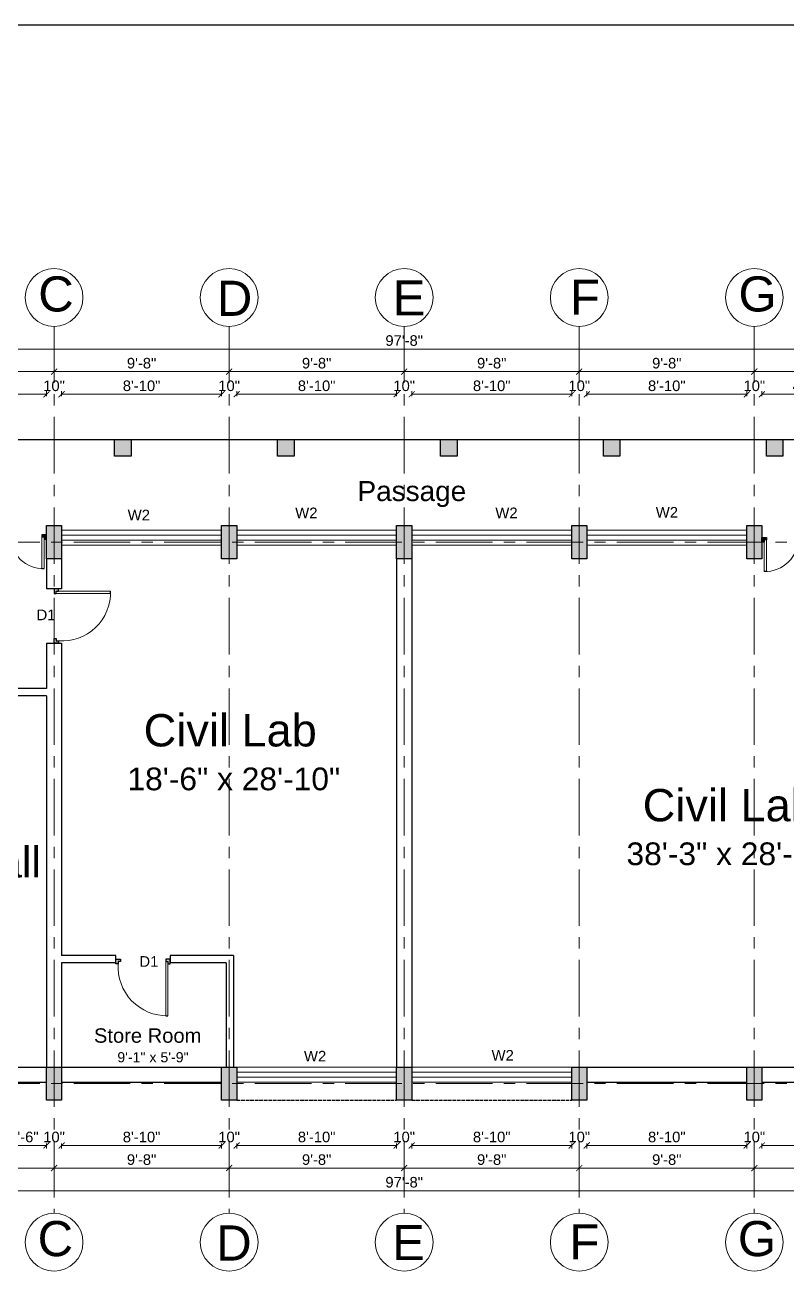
# Model space of a CAD drawing. Header units: inches. Extents: x -6800 to 96653, y -25814 to 17379.
# Drawn here: x 8335 to 8840, y -8475 to -7649 of the extents above; entities that cross this region are included whole.
import ezdxf

# ---------------------------------------------------------------- set-up
doc = ezdxf.new("R2010")
doc.units = ezdxf.units.IN
doc.header["$MEASUREMENT"] = 0
doc.header["$PDMODE"] = 34
doc.linetypes.add('ACAD_ISO02W100', pattern=[15, 12, -3])
doc.linetypes.add('CENTER', pattern=[2, 1.25, -0.25, 0.25, -0.25])
for name, color, linetype, lineweight in [('Cent line', 54, 'CENTER', 9), ('Column', 101, 'Continuous', 30), ('Const line', 131, 'Continuous', 5), ('dimension', 50, 'Continuous', 20), ('dimension @ 1', 50, 'Continuous', 20), ('Door', 20, 'Continuous', 20), ('passage', 42, 'Continuous', 20), ('text', 31, 'Continuous', 13), ('Wall', 90, 'Continuous', 30), ('Win ele', 211, 'Continuous', 15), ('Window', 140, 'Continuous', 13)]:
    doc.layers.add(name, color=color, linetype=linetype, lineweight=lineweight)
doc.layers.add('Chajja', color=191, linetype='ACAD_ISO02W100', lineweight=13, transparency=0.75)
doc.styles.get("Standard").update_dxf_attribs({"font": 'arial.ttf'})
doc.dimstyles.get("Standard").update_dxf_attribs({"dimtxt": 7, "dimasz": 4, "dimexe": 2, "dimexo": 2, "dimgap": 2, "dimtad": 1, "dimdec": 0, "dimzin": 0, "dimdsep": 46, "dimlunit": 4, "dimtxsty": 'Standard', "dimblk": 'ARCHTICK', "dimcen": 0.25, "dimclrd": 256, "dimclre": 256, "dimclrt": 256, "dimadec": 0, "dimazin": 0, "dimtfac": 1, "dimtdec": 0, "dimtofl": 0, "dimtmove": 0, "dimatfit": 3, "dimfxl": 1, "dimfxlon": 1, "dimtolj": 1, "dimtzin": 0, "dimlwd": -1, "dimlwe": -1, "dimarcsym": 1})

# ---------------------------------------------------------------- blocks, each defined once
blk = doc.blocks.new('col')
at = {"layer": 'Column'}
h = blk.add_hatch(color=256, dxfattribs=at)
h.dxf.hatch_style = 1
h.paths.add_polyline_path([(830.39, 923.41), (820.39, 923.41), (820.39, 901.41), (830.39, 901.41)])
blk.add_lwpolyline([(820.39, 923.41), (830.39, 923.41), (830.39, 901.41), (820.39, 901.41)], close=True, dxfattribs=at)
blk = doc.blocks.new('ext col2')
at = {"layer": 'Column'}
h = blk.add_hatch(color=256, dxfattribs=at)
h.dxf.hatch_style = 1
h.paths.add_polyline_path([(-33.85, -32.68), (-33.85, -21.68), (-44.85, -21.68), (-44.85, -32.68)])
blk.add_lwpolyline([(-44.85, -21.68), (-33.85, -21.68), (-33.85, -32.68), (-44.85, -32.68)], close=True, dxfattribs=at)
blk = doc.blocks.new('_ArchTick')
at = {"color": 0, "linetype": 'ByBlock', "const_width": 0.15}
blk.add_lwpolyline([(-0.5, -0.5), (0.5, 0.5)], dxfattribs=at)
blk = doc.blocks.new('*D803')
at = {"layer": 'Defpoints', "color": 0, "transparency": 16777216}
for p in [(8348.87, -7893.52), (8300.87, -7983.52), (8348.87, -7980.52)]:
    blk.add_point(p, dxfattribs=at)
at = {"layer": 'dimension', "transparency": 16777216}
for p, q in [((8300.87, -7894.77), (8300.87, -7891.52)), ((8300.87, -7893.52), (8348.87, -7893.52)), ((8348.87, -7894.77), (8348.87, -7891.52))]:
    blk.add_line(p, q, dxfattribs=at)
at = {"layer": 'dimension', "transparency": 16777216, "xscale": 4, "yscale": 4, "zscale": 4, "rotation": 180}
blk.add_blockref('_ArchTick', (8300.87, -7893.52), dxfattribs=at)
at = {"layer": 'dimension', "transparency": 16777216, "xscale": 4, "yscale": 4, "zscale": 4}
blk.add_blockref('_ArchTick', (8348.87, -7893.52), dxfattribs=at)
at = {"layer": 'dimension', "transparency": 16777216, "insert": (8324.87, -7888.02), "char_height": 7, "attachment_point": 5}
blk.add_mtext("\\A1;4'", dxfattribs=at)
blk = doc.blocks.new('*D802')
at = {"layer": 'Defpoints', "color": 0, "transparency": 16777216}
for p in [(8358.87, -7893.52), (8348.87, -7980.52), (8358.87, -7980.52)]:
    blk.add_point(p, dxfattribs=at)
at = {"layer": 'dimension', "transparency": 16777216}
for p, q in [((8348.87, -7894.77), (8348.87, -7891.52)), ((8358.87, -7894.77), (8358.87, -7891.52))]:
    blk.add_line(p, q, dxfattribs=at)
at = {"layer": 'dimension', "transparency": 16777216, "insert": (8353.87, -7887.94), "char_height": 7, "attachment_point": 5}
blk.add_mtext('\\A1;10"', dxfattribs=at)
blk = doc.blocks.new('*D801')
at = {"layer": 'Defpoints', "color": 0, "transparency": 16777216}
for p in [(8464.87, -7893.52), (8358.87, -7980.52), (8464.87, -7980.52)]:
    blk.add_point(p, dxfattribs=at)
at = {"layer": 'dimension', "transparency": 16777216}
for p, q in [((8358.87, -7894.77), (8358.87, -7891.52)), ((8358.87, -7893.52), (8464.87, -7893.52)), ((8464.87, -7894.77), (8464.87, -7891.52))]:
    blk.add_line(p, q, dxfattribs=at)
at = {"layer": 'dimension', "transparency": 16777216, "xscale": 4, "yscale": 4, "zscale": 4, "rotation": 180}
blk.add_blockref('_ArchTick', (8358.87, -7893.52), dxfattribs=at)
at = {"layer": 'dimension', "transparency": 16777216, "xscale": 4, "yscale": 4, "zscale": 4}
blk.add_blockref('_ArchTick', (8464.87, -7893.52), dxfattribs=at)
at = {"layer": 'dimension', "transparency": 16777216, "insert": (8411.87, -7887.94), "char_height": 7, "attachment_point": 5}
blk.add_mtext('\\A1;8\'-10"', dxfattribs=at)
blk = doc.blocks.new('*D800')
at = {"layer": 'Defpoints', "color": 0, "transparency": 16777216}
for p in [(8474.87, -7893.52), (8464.87, -7980.52), (8474.87, -7980.52)]:
    blk.add_point(p, dxfattribs=at)
at = {"layer": 'dimension', "transparency": 16777216}
for p, q in [((8464.87, -7894.77), (8464.87, -7891.52)), ((8474.87, -7894.77), (8474.87, -7891.52))]:
    blk.add_line(p, q, dxfattribs=at)
at = {"layer": 'dimension', "transparency": 16777216, "insert": (8469.87, -7887.94), "char_height": 7, "attachment_point": 5}
blk.add_mtext('\\A1;10"', dxfattribs=at)
blk = doc.blocks.new('*D799')
at = {"layer": 'Defpoints', "color": 0, "transparency": 16777216}
for p in [(8580.87, -7893.52), (8474.87, -7980.52), (8580.87, -7983.52)]:
    blk.add_point(p, dxfattribs=at)
at = {"layer": 'dimension', "transparency": 16777216}
for p, q in [((8474.87, -7894.77), (8474.87, -7891.52)), ((8474.87, -7893.52), (8580.87, -7893.52)), ((8580.87, -7894.77), (8580.87, -7891.52))]:
    blk.add_line(p, q, dxfattribs=at)
at = {"layer": 'dimension', "transparency": 16777216, "xscale": 4, "yscale": 4, "zscale": 4, "rotation": 180}
blk.add_blockref('_ArchTick', (8474.87, -7893.52), dxfattribs=at)
at = {"layer": 'dimension', "transparency": 16777216, "xscale": 4, "yscale": 4, "zscale": 4}
blk.add_blockref('_ArchTick', (8580.87, -7893.52), dxfattribs=at)
at = {"layer": 'dimension', "transparency": 16777216, "insert": (8527.87, -7887.94), "char_height": 7, "attachment_point": 5}
blk.add_mtext('\\A1;8\'-10"', dxfattribs=at)
blk = doc.blocks.new('*D798')
at = {"layer": 'Defpoints', "color": 0, "transparency": 16777216}
for p in [(8590.87, -7893.52), (8580.87, -7983.52), (8590.87, -7980.52)]:
    blk.add_point(p, dxfattribs=at)
at = {"layer": 'dimension', "transparency": 16777216}
for p, q in [((8580.87, -7894.77), (8580.87, -7891.52)), ((8590.87, -7894.77), (8590.87, -7891.52))]:
    blk.add_line(p, q, dxfattribs=at)
at = {"layer": 'dimension', "transparency": 16777216, "insert": (8585.87, -7887.94), "char_height": 7, "attachment_point": 5}
blk.add_mtext('\\A1;10"', dxfattribs=at)
blk = doc.blocks.new('*D797')
at = {"layer": 'Defpoints', "color": 0, "transparency": 16777216}
for p in [(8696.87, -7893.52), (8590.87, -7980.52), (8696.87, -7980.52)]:
    blk.add_point(p, dxfattribs=at)
at = {"layer": 'dimension', "transparency": 16777216}
for p, q in [((8590.87, -7894.77), (8590.87, -7891.52)), ((8590.87, -7893.52), (8696.87, -7893.52)), ((8696.87, -7894.77), (8696.87, -7891.52))]:
    blk.add_line(p, q, dxfattribs=at)
at = {"layer": 'dimension', "transparency": 16777216, "xscale": 4, "yscale": 4, "zscale": 4, "rotation": 180}
blk.add_blockref('_ArchTick', (8590.87, -7893.52), dxfattribs=at)
at = {"layer": 'dimension', "transparency": 16777216, "xscale": 4, "yscale": 4, "zscale": 4}
blk.add_blockref('_ArchTick', (8696.87, -7893.52), dxfattribs=at)
at = {"layer": 'dimension', "transparency": 16777216, "insert": (8643.87, -7887.94), "char_height": 7, "attachment_point": 5}
blk.add_mtext('\\A1;8\'-10"', dxfattribs=at)
blk = doc.blocks.new('*D796')
at = {"layer": 'Defpoints', "color": 0, "transparency": 16777216}
for p in [(8706.87, -7893.52), (8696.87, -7980.52), (8706.87, -7980.52)]:
    blk.add_point(p, dxfattribs=at)
at = {"layer": 'dimension', "transparency": 16777216}
for p, q in [((8696.87, -7894.77), (8696.87, -7891.52)), ((8706.87, -7894.77), (8706.87, -7891.52))]:
    blk.add_line(p, q, dxfattribs=at)
at = {"layer": 'dimension', "transparency": 16777216, "insert": (8701.87, -7887.94), "char_height": 7, "attachment_point": 5}
blk.add_mtext('\\A1;10"', dxfattribs=at)
blk = doc.blocks.new('*D795')
at = {"layer": 'Defpoints', "color": 0, "transparency": 16777216}
for p in [(8812.87, -7893.52), (8706.87, -7980.52), (8812.87, -7980.52)]:
    blk.add_point(p, dxfattribs=at)
at = {"layer": 'dimension', "transparency": 16777216}
for p, q in [((8706.87, -7894.77), (8706.87, -7891.52)), ((8706.87, -7893.52), (8812.87, -7893.52)), ((8812.87, -7894.77), (8812.87, -7891.52))]:
    blk.add_line(p, q, dxfattribs=at)
at = {"layer": 'dimension', "transparency": 16777216, "xscale": 4, "yscale": 4, "zscale": 4, "rotation": 180}
blk.add_blockref('_ArchTick', (8706.87, -7893.52), dxfattribs=at)
at = {"layer": 'dimension', "transparency": 16777216, "xscale": 4, "yscale": 4, "zscale": 4}
blk.add_blockref('_ArchTick', (8812.87, -7893.52), dxfattribs=at)
at = {"layer": 'dimension', "transparency": 16777216, "insert": (8759.87, -7887.94), "char_height": 7, "attachment_point": 5}
blk.add_mtext('\\A1;8\'-10"', dxfattribs=at)
blk = doc.blocks.new('*D794')
at = {"layer": 'Defpoints', "color": 0, "transparency": 16777216}
for p in [(8822.87, -7893.52), (8812.87, -7980.52), (8822.87, -7980.52)]:
    blk.add_point(p, dxfattribs=at)
at = {"layer": 'dimension', "transparency": 16777216}
for p, q in [((8812.87, -7894.77), (8812.87, -7891.52)), ((8822.87, -7894.77), (8822.87, -7891.52))]:
    blk.add_line(p, q, dxfattribs=at)
at = {"layer": 'dimension', "transparency": 16777216, "insert": (8817.87, -7887.94), "char_height": 7, "attachment_point": 5}
blk.add_mtext('\\A1;10"', dxfattribs=at)
blk = doc.blocks.new('*D793')
at = {"layer": 'Defpoints', "color": 0, "transparency": 16777216}
for p in [(8870.87, -7893.52), (8822.87, -7980.52), (8870.87, -7983.52)]:
    blk.add_point(p, dxfattribs=at)
at = {"layer": 'dimension', "transparency": 16777216}
for p, q in [((8822.87, -7894.77), (8822.87, -7891.52)), ((8822.87, -7893.52), (8870.87, -7893.52)), ((8870.87, -7894.77), (8870.87, -7891.52))]:
    blk.add_line(p, q, dxfattribs=at)
at = {"layer": 'dimension', "transparency": 16777216, "xscale": 4, "yscale": 4, "zscale": 4, "rotation": 180}
blk.add_blockref('_ArchTick', (8822.87, -7893.52), dxfattribs=at)
at = {"layer": 'dimension', "transparency": 16777216, "xscale": 4, "yscale": 4, "zscale": 4}
blk.add_blockref('_ArchTick', (8870.87, -7893.52), dxfattribs=at)
at = {"layer": 'dimension', "transparency": 16777216, "insert": (8846.87, -7888.02), "char_height": 7, "attachment_point": 5}
blk.add_mtext("\\A1;4'", dxfattribs=at)
blk = doc.blocks.new('*D783')
at = {"layer": 'Defpoints', "color": 0, "transparency": 16777216}
for p in [(8353.87, -7878.52), (8237.87, -7980.52), (8353.87, -7980.52)]:
    blk.add_point(p, dxfattribs=at)
at = {"layer": 'dimension', "transparency": 16777216}
for p, q in [((8237.87, -7879.77), (8237.87, -7876.52)), ((8237.87, -7878.52), (8353.87, -7878.52)), ((8353.87, -7879.77), (8353.87, -7876.52))]:
    blk.add_line(p, q, dxfattribs=at)
at = {"layer": 'dimension', "transparency": 16777216, "xscale": 4, "yscale": 4, "zscale": 4, "rotation": 180}
blk.add_blockref('_ArchTick', (8237.87, -7878.52), dxfattribs=at)
at = {"layer": 'dimension', "transparency": 16777216, "xscale": 4, "yscale": 4, "zscale": 4}
blk.add_blockref('_ArchTick', (8353.87, -7878.52), dxfattribs=at)
at = {"layer": 'dimension', "transparency": 16777216, "insert": (8295.87, -7872.94), "char_height": 7, "attachment_point": 5}
blk.add_mtext('\\A1;9\'-8"', dxfattribs=at)
blk = doc.blocks.new('*D782')
at = {"layer": 'Defpoints', "color": 0, "transparency": 16777216}
for p in [(8469.87, -7878.52), (8353.87, -7980.52), (8469.87, -7980.52)]:
    blk.add_point(p, dxfattribs=at)
at = {"layer": 'dimension', "transparency": 16777216}
for p, q in [((8353.87, -7879.77), (8353.87, -7876.52)), ((8353.87, -7878.52), (8469.87, -7878.52)), ((8469.87, -7879.77), (8469.87, -7876.52))]:
    blk.add_line(p, q, dxfattribs=at)
at = {"layer": 'dimension', "transparency": 16777216, "xscale": 4, "yscale": 4, "zscale": 4, "rotation": 180}
blk.add_blockref('_ArchTick', (8353.87, -7878.52), dxfattribs=at)
at = {"layer": 'dimension', "transparency": 16777216, "xscale": 4, "yscale": 4, "zscale": 4}
blk.add_blockref('_ArchTick', (8469.87, -7878.52), dxfattribs=at)
at = {"layer": 'dimension', "transparency": 16777216, "insert": (8411.87, -7872.94), "char_height": 7, "attachment_point": 5}
blk.add_mtext('\\A1;9\'-8"', dxfattribs=at)
blk = doc.blocks.new('*D781')
at = {"layer": 'Defpoints', "color": 0, "transparency": 16777216}
for p in [(8585.87, -7878.52), (8469.87, -7980.52), (8585.87, -7980.52)]:
    blk.add_point(p, dxfattribs=at)
at = {"layer": 'dimension', "transparency": 16777216}
for p, q in [((8469.87, -7879.77), (8469.87, -7876.52)), ((8469.87, -7878.52), (8585.87, -7878.52)), ((8585.87, -7879.77), (8585.87, -7876.52))]:
    blk.add_line(p, q, dxfattribs=at)
at = {"layer": 'dimension', "transparency": 16777216, "xscale": 4, "yscale": 4, "zscale": 4, "rotation": 180}
blk.add_blockref('_ArchTick', (8469.87, -7878.52), dxfattribs=at)
at = {"layer": 'dimension', "transparency": 16777216, "xscale": 4, "yscale": 4, "zscale": 4}
blk.add_blockref('_ArchTick', (8585.87, -7878.52), dxfattribs=at)
at = {"layer": 'dimension', "transparency": 16777216, "insert": (8527.87, -7872.94), "char_height": 7, "attachment_point": 5}
blk.add_mtext('\\A1;9\'-8"', dxfattribs=at)
blk = doc.blocks.new('*D780')
at = {"layer": 'Defpoints', "color": 0, "transparency": 16777216}
for p in [(8701.87, -7878.52), (8585.87, -7980.52), (8701.87, -7980.52)]:
    blk.add_point(p, dxfattribs=at)
at = {"layer": 'dimension', "transparency": 16777216}
for p, q in [((8585.87, -7879.77), (8585.87, -7876.52)), ((8585.87, -7878.52), (8701.87, -7878.52)), ((8701.87, -7879.77), (8701.87, -7876.52))]:
    blk.add_line(p, q, dxfattribs=at)
at = {"layer": 'dimension', "transparency": 16777216, "xscale": 4, "yscale": 4, "zscale": 4, "rotation": 180}
blk.add_blockref('_ArchTick', (8585.87, -7878.52), dxfattribs=at)
at = {"layer": 'dimension', "transparency": 16777216, "xscale": 4, "yscale": 4, "zscale": 4}
blk.add_blockref('_ArchTick', (8701.87, -7878.52), dxfattribs=at)
at = {"layer": 'dimension', "transparency": 16777216, "insert": (8643.87, -7872.94), "char_height": 7, "attachment_point": 5}
blk.add_mtext('\\A1;9\'-8"', dxfattribs=at)
blk = doc.blocks.new('*D779')
at = {"layer": 'Defpoints', "color": 0, "transparency": 16777216}
for p in [(8817.87, -7878.52), (8701.87, -7980.52), (8817.87, -7980.52)]:
    blk.add_point(p, dxfattribs=at)
at = {"layer": 'dimension', "transparency": 16777216}
for p, q in [((8701.87, -7879.77), (8701.87, -7876.52)), ((8701.87, -7878.52), (8817.87, -7878.52)), ((8817.87, -7879.77), (8817.87, -7876.52))]:
    blk.add_line(p, q, dxfattribs=at)
at = {"layer": 'dimension', "transparency": 16777216, "xscale": 4, "yscale": 4, "zscale": 4, "rotation": 180}
blk.add_blockref('_ArchTick', (8701.87, -7878.52), dxfattribs=at)
at = {"layer": 'dimension', "transparency": 16777216, "xscale": 4, "yscale": 4, "zscale": 4}
blk.add_blockref('_ArchTick', (8817.87, -7878.52), dxfattribs=at)
at = {"layer": 'dimension', "transparency": 16777216, "insert": (8759.87, -7872.94), "char_height": 7, "attachment_point": 5}
blk.add_mtext('\\A1;9\'-8"', dxfattribs=at)
blk = doc.blocks.new('*D778')
at = {"layer": 'Defpoints', "color": 0, "transparency": 16777216}
for p in [(8933.87, -7878.52), (8817.87, -7980.52), (8933.87, -7980.52)]:
    blk.add_point(p, dxfattribs=at)
at = {"layer": 'dimension', "transparency": 16777216}
for p, q in [((8817.87, -7879.77), (8817.87, -7876.52)), ((8817.87, -7878.52), (8933.87, -7878.52)), ((8933.87, -7879.77), (8933.87, -7876.52))]:
    blk.add_line(p, q, dxfattribs=at)
at = {"layer": 'dimension', "transparency": 16777216, "xscale": 4, "yscale": 4, "zscale": 4, "rotation": 180}
blk.add_blockref('_ArchTick', (8817.87, -7878.52), dxfattribs=at)
at = {"layer": 'dimension', "transparency": 16777216, "xscale": 4, "yscale": 4, "zscale": 4}
blk.add_blockref('_ArchTick', (8933.87, -7878.52), dxfattribs=at)
at = {"layer": 'dimension', "transparency": 16777216, "insert": (8875.87, -7872.94), "char_height": 7, "attachment_point": 5}
blk.add_mtext('\\A1;9\'-8"', dxfattribs=at)
blk = doc.blocks.new('*D776')
at = {"layer": 'Defpoints', "color": 0, "transparency": 16777216}
for p in [(9171.87, -7863.52), (7999.87, -7983.52), (9171.87, -7983.52)]:
    blk.add_point(p, dxfattribs=at)
at = {"layer": 'dimension', "transparency": 16777216}
for p, q in [((7999.87, -7864.77), (7999.87, -7861.52)), ((7999.87, -7863.52), (9171.87, -7863.52)), ((9171.87, -7864.77), (9171.87, -7861.52))]:
    blk.add_line(p, q, dxfattribs=at)
at = {"layer": 'dimension', "transparency": 16777216, "xscale": 4, "yscale": 4, "zscale": 4, "rotation": 180}
blk.add_blockref('_ArchTick', (7999.87, -7863.52), dxfattribs=at)
at = {"layer": 'dimension', "transparency": 16777216, "xscale": 4, "yscale": 4, "zscale": 4}
blk.add_blockref('_ArchTick', (9171.87, -7863.52), dxfattribs=at)
at = {"layer": 'dimension', "transparency": 16777216, "insert": (8585.87, -7857.94), "char_height": 7, "attachment_point": 5}
blk.add_mtext('\\A1;97\'-8"', dxfattribs=at)
blk = doc.blocks.new('*D762')
at = {"layer": 'Defpoints', "color": 0, "transparency": 16777216}
for p in [(8318.87, -8349.52), (8348.87, -8349.52), (8348.87, -8391.52)]:
    blk.add_point(p, dxfattribs=at)
at = {"layer": 'dimension', "transparency": 16777216}
for p, q in [((8318.87, -8390.27), (8318.87, -8393.52)), ((8318.87, -8391.52), (8348.87, -8391.52)), ((8348.87, -8390.27), (8348.87, -8393.52))]:
    blk.add_line(p, q, dxfattribs=at)
at = {"layer": 'dimension', "transparency": 16777216, "xscale": 4, "yscale": 4, "zscale": 4, "rotation": 180}
blk.add_blockref('_ArchTick', (8318.87, -8391.52), dxfattribs=at)
at = {"layer": 'dimension', "transparency": 16777216, "xscale": 4, "yscale": 4, "zscale": 4}
blk.add_blockref('_ArchTick', (8348.87, -8391.52), dxfattribs=at)
at = {"layer": 'dimension', "transparency": 16777216, "insert": (8333.87, -8385.94), "char_height": 7, "attachment_point": 5}
blk.add_mtext('\\A1;2\'-6"', dxfattribs=at)
blk = doc.blocks.new('*D761')
at = {"layer": 'Defpoints', "color": 0, "transparency": 16777216}
for p in [(8348.87, -8349.52), (8358.87, -8349.52), (8358.87, -8391.52)]:
    blk.add_point(p, dxfattribs=at)
at = {"layer": 'dimension', "transparency": 16777216}
for p, q in [((8348.87, -8390.27), (8348.87, -8393.52)), ((8358.87, -8390.27), (8358.87, -8393.52))]:
    blk.add_line(p, q, dxfattribs=at)
at = {"layer": 'dimension', "transparency": 16777216, "insert": (8353.87, -8385.94), "char_height": 7, "attachment_point": 5}
blk.add_mtext('\\A1;10"', dxfattribs=at)
blk = doc.blocks.new('*D760')
at = {"layer": 'Defpoints', "color": 0, "transparency": 16777216}
for p in [(8358.87, -8349.52), (8464.87, -8349.52), (8464.87, -8391.52)]:
    blk.add_point(p, dxfattribs=at)
at = {"layer": 'dimension', "transparency": 16777216}
for p, q in [((8358.87, -8390.27), (8358.87, -8393.52)), ((8358.87, -8391.52), (8464.87, -8391.52)), ((8464.87, -8390.27), (8464.87, -8393.52))]:
    blk.add_line(p, q, dxfattribs=at)
at = {"layer": 'dimension', "transparency": 16777216, "xscale": 4, "yscale": 4, "zscale": 4, "rotation": 180}
blk.add_blockref('_ArchTick', (8358.87, -8391.52), dxfattribs=at)
at = {"layer": 'dimension', "transparency": 16777216, "xscale": 4, "yscale": 4, "zscale": 4}
blk.add_blockref('_ArchTick', (8464.87, -8391.52), dxfattribs=at)
at = {"layer": 'dimension', "transparency": 16777216, "insert": (8411.87, -8385.94), "char_height": 7, "attachment_point": 5}
blk.add_mtext('\\A1;8\'-10"', dxfattribs=at)
blk = doc.blocks.new('*D759')
at = {"layer": 'Defpoints', "color": 0, "transparency": 16777216}
for p in [(8464.87, -8349.52), (8474.87, -8349.52), (8474.87, -8391.52)]:
    blk.add_point(p, dxfattribs=at)
at = {"layer": 'dimension', "transparency": 16777216}
for p, q in [((8464.87, -8390.27), (8464.87, -8393.52)), ((8474.87, -8390.27), (8474.87, -8393.52))]:
    blk.add_line(p, q, dxfattribs=at)
at = {"layer": 'dimension', "transparency": 16777216, "insert": (8469.87, -8385.94), "char_height": 7, "attachment_point": 5}
blk.add_mtext('\\A1;10"', dxfattribs=at)
blk = doc.blocks.new('*D758')
at = {"layer": 'Defpoints', "color": 0, "transparency": 16777216}
for p in [(8474.87, -8349.52), (8580.87, -8349.52), (8580.87, -8391.52)]:
    blk.add_point(p, dxfattribs=at)
at = {"layer": 'dimension', "transparency": 16777216}
for p, q in [((8474.87, -8390.27), (8474.87, -8393.52)), ((8474.87, -8391.52), (8580.87, -8391.52)), ((8580.87, -8390.27), (8580.87, -8393.52))]:
    blk.add_line(p, q, dxfattribs=at)
at = {"layer": 'dimension', "transparency": 16777216, "xscale": 4, "yscale": 4, "zscale": 4, "rotation": 180}
blk.add_blockref('_ArchTick', (8474.87, -8391.52), dxfattribs=at)
at = {"layer": 'dimension', "transparency": 16777216, "xscale": 4, "yscale": 4, "zscale": 4}
blk.add_blockref('_ArchTick', (8580.87, -8391.52), dxfattribs=at)
at = {"layer": 'dimension', "transparency": 16777216, "insert": (8527.87, -8385.94), "char_height": 7, "attachment_point": 5}
blk.add_mtext('\\A1;8\'-10"', dxfattribs=at)
blk = doc.blocks.new('*D757')
at = {"layer": 'Defpoints', "color": 0, "transparency": 16777216}
for p in [(8580.87, -8349.52), (8590.87, -8349.52), (8590.87, -8391.52)]:
    blk.add_point(p, dxfattribs=at)
at = {"layer": 'dimension', "transparency": 16777216}
for p, q in [((8580.87, -8390.27), (8580.87, -8393.52)), ((8590.87, -8390.27), (8590.87, -8393.52))]:
    blk.add_line(p, q, dxfattribs=at)
at = {"layer": 'dimension', "transparency": 16777216, "insert": (8585.87, -8385.94), "char_height": 7, "attachment_point": 5}
blk.add_mtext('\\A1;10"', dxfattribs=at)
blk = doc.blocks.new('*D756')
at = {"layer": 'Defpoints', "color": 0, "transparency": 16777216}
for p in [(8590.87, -8349.52), (8696.87, -8350.52), (8696.87, -8391.52)]:
    blk.add_point(p, dxfattribs=at)
at = {"layer": 'dimension', "transparency": 16777216}
for p, q in [((8590.87, -8390.27), (8590.87, -8393.52)), ((8590.87, -8391.52), (8696.87, -8391.52)), ((8696.87, -8390.27), (8696.87, -8393.52))]:
    blk.add_line(p, q, dxfattribs=at)
at = {"layer": 'dimension', "transparency": 16777216, "xscale": 4, "yscale": 4, "zscale": 4, "rotation": 180}
blk.add_blockref('_ArchTick', (8590.87, -8391.52), dxfattribs=at)
at = {"layer": 'dimension', "transparency": 16777216, "xscale": 4, "yscale": 4, "zscale": 4}
blk.add_blockref('_ArchTick', (8696.87, -8391.52), dxfattribs=at)
at = {"layer": 'dimension', "transparency": 16777216, "insert": (8643.87, -8385.94), "char_height": 7, "attachment_point": 5}
blk.add_mtext('\\A1;8\'-10"', dxfattribs=at)
blk = doc.blocks.new('*D755')
at = {"layer": 'Defpoints', "color": 0, "transparency": 16777216}
for p in [(8696.87, -8350.52), (8706.87, -8350.52), (8706.87, -8391.52)]:
    blk.add_point(p, dxfattribs=at)
at = {"layer": 'dimension', "transparency": 16777216}
for p, q in [((8696.87, -8390.27), (8696.87, -8393.52)), ((8706.87, -8390.27), (8706.87, -8393.52))]:
    blk.add_line(p, q, dxfattribs=at)
at = {"layer": 'dimension', "transparency": 16777216, "insert": (8701.87, -8385.94), "char_height": 7, "attachment_point": 5}
blk.add_mtext('\\A1;10"', dxfattribs=at)
blk = doc.blocks.new('*D754')
at = {"layer": 'Defpoints', "color": 0, "transparency": 16777216}
for p in [(8706.87, -8350.52), (8812.87, -8349.52), (8812.87, -8391.52)]:
    blk.add_point(p, dxfattribs=at)
at = {"layer": 'dimension', "transparency": 16777216}
for p, q in [((8706.87, -8390.27), (8706.87, -8393.52)), ((8706.87, -8391.52), (8812.87, -8391.52)), ((8812.87, -8390.27), (8812.87, -8393.52))]:
    blk.add_line(p, q, dxfattribs=at)
at = {"layer": 'dimension', "transparency": 16777216, "xscale": 4, "yscale": 4, "zscale": 4, "rotation": 180}
blk.add_blockref('_ArchTick', (8706.87, -8391.52), dxfattribs=at)
at = {"layer": 'dimension', "transparency": 16777216, "xscale": 4, "yscale": 4, "zscale": 4}
blk.add_blockref('_ArchTick', (8812.87, -8391.52), dxfattribs=at)
at = {"layer": 'dimension', "transparency": 16777216, "insert": (8759.87, -8385.94), "char_height": 7, "attachment_point": 5}
blk.add_mtext('\\A1;8\'-10"', dxfattribs=at)
blk = doc.blocks.new('*D753')
at = {"layer": 'Defpoints', "color": 0, "transparency": 16777216}
for p in [(8812.87, -8349.52), (8822.87, -8349.52), (8822.87, -8391.52)]:
    blk.add_point(p, dxfattribs=at)
at = {"layer": 'dimension', "transparency": 16777216}
for p, q in [((8812.87, -8390.27), (8812.87, -8393.52)), ((8822.87, -8390.27), (8822.87, -8393.52))]:
    blk.add_line(p, q, dxfattribs=at)
at = {"layer": 'dimension', "transparency": 16777216, "insert": (8817.87, -8385.94), "char_height": 7, "attachment_point": 5}
blk.add_mtext('\\A1;10"', dxfattribs=at)
blk = doc.blocks.new('*D752')
at = {"layer": 'Defpoints', "color": 0, "transparency": 16777216}
for p in [(8822.87, -8349.52), (8928.87, -8349.52), (8928.87, -8391.52)]:
    blk.add_point(p, dxfattribs=at)
at = {"layer": 'dimension', "transparency": 16777216}
for p, q in [((8822.87, -8390.27), (8822.87, -8393.52)), ((8822.87, -8391.52), (8928.87, -8391.52)), ((8928.87, -8390.27), (8928.87, -8393.52))]:
    blk.add_line(p, q, dxfattribs=at)
at = {"layer": 'dimension', "transparency": 16777216, "xscale": 4, "yscale": 4, "zscale": 4, "rotation": 180}
blk.add_blockref('_ArchTick', (8822.87, -8391.52), dxfattribs=at)
at = {"layer": 'dimension', "transparency": 16777216, "xscale": 4, "yscale": 4, "zscale": 4}
blk.add_blockref('_ArchTick', (8928.87, -8391.52), dxfattribs=at)
at = {"layer": 'dimension', "transparency": 16777216, "insert": (8875.87, -8385.94), "char_height": 7, "attachment_point": 5}
blk.add_mtext('\\A1;8\'-10"', dxfattribs=at)
blk = doc.blocks.new('*D746')
at = {"layer": 'Defpoints', "color": 0, "transparency": 16777216}
for p in [(8237.87, -8361.52), (8353.87, -8361.52), (8353.87, -8406.52)]:
    blk.add_point(p, dxfattribs=at)
at = {"layer": 'dimension', "transparency": 16777216}
for p, q in [((8237.87, -8405.27), (8237.87, -8408.52)), ((8237.87, -8406.52), (8353.87, -8406.52)), ((8353.87, -8405.27), (8353.87, -8408.52))]:
    blk.add_line(p, q, dxfattribs=at)
at = {"layer": 'dimension', "transparency": 16777216, "xscale": 4, "yscale": 4, "zscale": 4, "rotation": 180}
blk.add_blockref('_ArchTick', (8237.87, -8406.52), dxfattribs=at)
at = {"layer": 'dimension', "transparency": 16777216, "xscale": 4, "yscale": 4, "zscale": 4}
blk.add_blockref('_ArchTick', (8353.87, -8406.52), dxfattribs=at)
at = {"layer": 'dimension', "transparency": 16777216, "insert": (8295.87, -8400.94), "char_height": 7, "attachment_point": 5}
blk.add_mtext('\\A1;9\'-8"', dxfattribs=at)
blk = doc.blocks.new('*D745')
at = {"layer": 'Defpoints', "color": 0, "transparency": 16777216}
for p in [(8353.87, -8361.52), (8469.87, -8361.52), (8469.87, -8406.52)]:
    blk.add_point(p, dxfattribs=at)
at = {"layer": 'dimension', "transparency": 16777216}
for p, q in [((8353.87, -8405.27), (8353.87, -8408.52)), ((8353.87, -8406.52), (8469.87, -8406.52)), ((8469.87, -8405.27), (8469.87, -8408.52))]:
    blk.add_line(p, q, dxfattribs=at)
at = {"layer": 'dimension', "transparency": 16777216, "xscale": 4, "yscale": 4, "zscale": 4, "rotation": 180}
blk.add_blockref('_ArchTick', (8353.87, -8406.52), dxfattribs=at)
at = {"layer": 'dimension', "transparency": 16777216, "xscale": 4, "yscale": 4, "zscale": 4}
blk.add_blockref('_ArchTick', (8469.87, -8406.52), dxfattribs=at)
at = {"layer": 'dimension', "transparency": 16777216, "insert": (8411.87, -8400.94), "char_height": 7, "attachment_point": 5}
blk.add_mtext('\\A1;9\'-8"', dxfattribs=at)
blk = doc.blocks.new('*D744')
at = {"layer": 'Defpoints', "color": 0, "transparency": 16777216}
for p in [(8469.87, -8361.52), (8585.87, -8361.52), (8585.87, -8406.52)]:
    blk.add_point(p, dxfattribs=at)
at = {"layer": 'dimension', "transparency": 16777216}
for p, q in [((8469.87, -8405.27), (8469.87, -8408.52)), ((8469.87, -8406.52), (8585.87, -8406.52)), ((8585.87, -8405.27), (8585.87, -8408.52))]:
    blk.add_line(p, q, dxfattribs=at)
at = {"layer": 'dimension', "transparency": 16777216, "xscale": 4, "yscale": 4, "zscale": 4, "rotation": 180}
blk.add_blockref('_ArchTick', (8469.87, -8406.52), dxfattribs=at)
at = {"layer": 'dimension', "transparency": 16777216, "xscale": 4, "yscale": 4, "zscale": 4}
blk.add_blockref('_ArchTick', (8585.87, -8406.52), dxfattribs=at)
at = {"layer": 'dimension', "transparency": 16777216, "insert": (8527.87, -8400.94), "char_height": 7, "attachment_point": 5}
blk.add_mtext('\\A1;9\'-8"', dxfattribs=at)
blk = doc.blocks.new('*D743')
at = {"layer": 'Defpoints', "color": 0, "transparency": 16777216}
for p in [(8585.87, -8361.52), (8701.87, -8361.52), (8701.87, -8406.52)]:
    blk.add_point(p, dxfattribs=at)
at = {"layer": 'dimension', "transparency": 16777216}
for p, q in [((8585.87, -8405.27), (8585.87, -8408.52)), ((8585.87, -8406.52), (8701.87, -8406.52)), ((8701.87, -8405.27), (8701.87, -8408.52))]:
    blk.add_line(p, q, dxfattribs=at)
at = {"layer": 'dimension', "transparency": 16777216, "xscale": 4, "yscale": 4, "zscale": 4, "rotation": 180}
blk.add_blockref('_ArchTick', (8585.87, -8406.52), dxfattribs=at)
at = {"layer": 'dimension', "transparency": 16777216, "xscale": 4, "yscale": 4, "zscale": 4}
blk.add_blockref('_ArchTick', (8701.87, -8406.52), dxfattribs=at)
at = {"layer": 'dimension', "transparency": 16777216, "insert": (8643.87, -8400.94), "char_height": 7, "attachment_point": 5}
blk.add_mtext('\\A1;9\'-8"', dxfattribs=at)
blk = doc.blocks.new('*D742')
at = {"layer": 'Defpoints', "color": 0, "transparency": 16777216}
for p in [(8701.87, -8361.52), (8817.87, -8361.52), (8817.87, -8406.52)]:
    blk.add_point(p, dxfattribs=at)
at = {"layer": 'dimension', "transparency": 16777216}
for p, q in [((8701.87, -8405.27), (8701.87, -8408.52)), ((8701.87, -8406.52), (8817.87, -8406.52)), ((8817.87, -8405.27), (8817.87, -8408.52))]:
    blk.add_line(p, q, dxfattribs=at)
at = {"layer": 'dimension', "transparency": 16777216, "xscale": 4, "yscale": 4, "zscale": 4, "rotation": 180}
blk.add_blockref('_ArchTick', (8701.87, -8406.52), dxfattribs=at)
at = {"layer": 'dimension', "transparency": 16777216, "xscale": 4, "yscale": 4, "zscale": 4}
blk.add_blockref('_ArchTick', (8817.87, -8406.52), dxfattribs=at)
at = {"layer": 'dimension', "transparency": 16777216, "insert": (8759.87, -8400.94), "char_height": 7, "attachment_point": 5}
blk.add_mtext('\\A1;9\'-8"', dxfattribs=at)
blk = doc.blocks.new('*D741')
at = {"layer": 'Defpoints', "color": 0, "transparency": 16777216}
for p in [(8817.87, -8361.52), (8933.87, -8361.52), (8933.87, -8406.52)]:
    blk.add_point(p, dxfattribs=at)
at = {"layer": 'dimension', "transparency": 16777216}
for p, q in [((8817.87, -8405.27), (8817.87, -8408.52)), ((8817.87, -8406.52), (8933.87, -8406.52)), ((8933.87, -8405.27), (8933.87, -8408.52))]:
    blk.add_line(p, q, dxfattribs=at)
at = {"layer": 'dimension', "transparency": 16777216, "xscale": 4, "yscale": 4, "zscale": 4, "rotation": 180}
blk.add_blockref('_ArchTick', (8817.87, -8406.52), dxfattribs=at)
at = {"layer": 'dimension', "transparency": 16777216, "xscale": 4, "yscale": 4, "zscale": 4}
blk.add_blockref('_ArchTick', (8933.87, -8406.52), dxfattribs=at)
at = {"layer": 'dimension', "transparency": 16777216, "insert": (8875.87, -8400.94), "char_height": 7, "attachment_point": 5}
blk.add_mtext('\\A1;9\'-8"', dxfattribs=at)
blk = doc.blocks.new('*D739')
at = {"layer": 'Defpoints', "color": 0, "transparency": 16777216}
for p in [(7999.87, -8349.52), (9171.87, -8349.52), (9171.87, -8421.52)]:
    blk.add_point(p, dxfattribs=at)
at = {"layer": 'dimension', "transparency": 16777216}
for p, q in [((7999.87, -8420.27), (7999.87, -8423.52)), ((7999.87, -8421.52), (9171.87, -8421.52)), ((9171.87, -8420.27), (9171.87, -8423.52))]:
    blk.add_line(p, q, dxfattribs=at)
at = {"layer": 'dimension', "transparency": 16777216, "xscale": 4, "yscale": 4, "zscale": 4, "rotation": 180}
blk.add_blockref('_ArchTick', (7999.87, -8421.52), dxfattribs=at)
at = {"layer": 'dimension', "transparency": 16777216, "xscale": 4, "yscale": 4, "zscale": 4}
blk.add_blockref('_ArchTick', (9171.87, -8421.52), dxfattribs=at)
at = {"layer": 'dimension', "transparency": 16777216, "insert": (8585.87, -8415.94), "char_height": 7, "attachment_point": 5}
blk.add_mtext('\\A1;97\'-8"', dxfattribs=at)
blk = doc.blocks.new('D')
at = {"transparency": 33554508}
h = blk.add_hatch(color=4, dxfattribs=at)
h.dxf.hatch_style = 1
h.paths.add_polyline_path([(619.55, 27.79), (621.05, 27.79), (621.05, 29.29), (618.05, 29.29), (618.05, 26.29), (619.55, 26.29)])
h = blk.add_hatch(color=4, dxfattribs=at)
h.dxf.hatch_style = 1
h.paths.add_polyline_path([(664.55, 26.29), (666.05, 26.29), (666.05, 29.29), (663.05, 29.29), (663.05, 27.79), (664.55, 27.79)])
for p, q in [((618.05, 26.29), (618.05, 29.29)), ((618.05, 29.29), (621.05, 29.29)), ((619.55, 26.29), (618.05, 26.29)), ((621.05, 27.79), (619.55, 27.79)), ((619.55, 27.79), (619.55, 26.29)), ((621.05, 29.29), (621.05, 27.79)), ((666.05, 29.29), (663.05, 29.29)), ((663.05, 29.29), (663.05, 27.79)), ((663.05, 27.79), (664.55, 27.79)), ((664.55, 27.79), (664.55, 26.29)), ((664.55, 26.29), (666.05, 26.29)), ((666.05, 26.29), (666.05, 29.29)), ((621.05, 6.79), (619.55, 6.79)), ((663.05, 6.79), (664.55, 6.79))]:
    blk.add_line(p, q)
at = {"layer": 'Door'}
for p, q in [((619.55, 6.79), (619.55, 27.79)), ((621.05, 27.79), (621.05, 6.79)), ((663.05, 27.79), (663.05, 6.79)), ((664.55, 6.79), (664.55, 27.79))]:
    blk.add_line(p, q, dxfattribs=at)
for centre, radius, start, end in [((620.3, 28.54), 21.76, 268.02507, 1.97493), ((663.8, 28.51), 21.74, 179.93185, 271.97728)]:
    blk.add_arc(centre, radius, start, end, dxfattribs=at)
blk = doc.blocks.new('D1')
at = {"transparency": 33554508}
h = blk.add_hatch(color=4, dxfattribs=at)
h.dxf.hatch_style = 1
h.paths.add_polyline_path([(579.58, -15.73), (581.08, -15.73), (581.08, -14.23), (578.08, -14.23), (578.08, -17.23), (579.58, -17.23)])
h.paths.add_polyline_path([(612.58, -15.73), (612.58, -17.23), (614.08, -17.23), (614.08, -14.23), (611.08, -14.23), (611.08, -15.73)])
for p, q in [((578.08, -17.23), (578.08, -14.23)), ((578.08, -14.23), (581.08, -14.23)), ((581.08, -15.73), (579.58, -15.73)), ((579.58, -15.73), (579.58, -17.23)), ((581.08, -14.23), (581.08, -15.73)), ((614.08, -14.23), (611.08, -14.23)), ((611.08, -14.23), (611.08, -15.73)), ((611.08, -15.73), (612.58, -15.73)), ((612.58, -15.73), (612.58, -17.23)), ((614.08, -17.23), (614.08, -14.23)), ((579.58, -17.23), (578.08, -17.23)), ((612.58, -17.23), (614.08, -17.23)), ((611.08, -51.73), (612.58, -51.73))]:
    blk.add_line(p, q)
at = {"layer": 'Door'}
for p, q in [((611.08, -15.73), (611.08, -51.73)), ((612.58, -51.73), (612.58, -15.73))]:
    blk.add_line(p, q, dxfattribs=at)
blk.add_arc((611.83, -19.41), 32.32, 176.12441, 271.32953, dxfattribs=at)

msp = doc.modelspace()

# ---------------------------------------------------------------- linework, layer by layer
msp.add_line((7671.84, -7648.66), (10047.84, -7648.66))
at = {"layer": 'Cent line', "ltscale": 30, "transparency": 33554643}
for p, q in [((8353.87, -7848.52), (8353.87, -8436.52)), ((8469.87, -7848.52), (8469.87, -8436.52)), ((8585.87, -7848.52), (8585.87, -8436.52)), ((8701.87, -7848.52), (8701.87, -8436.52)), ((8817.87, -7848.52), (8817.87, -8436.52)), ((7886.87, -7991.52), (9353.87, -7991.52)), ((7886.87, -8350.52), (9353.87, -8350.52))]:
    msp.add_line(p, q, dxfattribs=at)
at = {"layer": 'Chajja', "lineweight": 25, "ltscale": 0.2, "transparency": 33554687}
for p, q in [((8474.87, -8361.52), (8580.87, -8361.52)), ((8590.87, -8361.52), (8696.87, -8361.52))]:
    msp.add_line(p, q, dxfattribs=at)
at = {"layer": 'Const line', "lineweight": 25, "transparency": 33554687}
for p, q in [((8434.87, -8339.52), (8464.87, -8339.52)), ((8434.87, -8349.52), (8464.87, -8349.52))]:
    msp.add_line(p, q, dxfattribs=at)
at = {"layer": 'dimension', "transparency": 33554651}
for centre in [(8353.87, -7829.37), (8469.87, -7829.37), (8585.87, -7829.37), (8701.87, -7829.37)]:
    msp.add_circle(centre, 19.15, dxfattribs=at)
at = {"layer": 'passage', "lineweight": 25, "transparency": 33554687}
msp.add_line((7961.87, -7923.52), (9278.87, -7923.52), dxfattribs=at)
at = {"layer": 'text', "transparency": 33554687}
for centre in [(8817.87, -7829.37), (8353.87, -8455.65), (8469.87, -8455.65), (8585.87, -8455.65), (8701.87, -8455.65), (8817.87, -8455.65)]:
    msp.add_circle(centre, 19.15, dxfattribs=at)
at = {"layer": 'Wall'}
for p, q in [((8348.87, -8002.52), (8348.87, -8022.52)), ((8358.87, -8002.52), (8358.87, -8022.52)), ((8580.87, -8002.52), (8580.87, -8339.52)), ((8590.87, -8002.52), (8590.87, -8339.52)), ((8358.87, -8022.52), (8348.87, -8022.52)), ((8348.87, -8058.52), (8348.87, -8088.52)), ((8348.87, -8058.52), (8358.87, -8058.52)), ((8358.87, -8058.52), (8358.87, -8265.52)), ((8348.87, -8088.52), (8162.87, -8088.52)), ((8348.87, -8093.52), (8162.87, -8093.52)), ((8348.87, -8093.52), (8348.87, -8339.52)), ((8394.87, -8265.52), (8358.87, -8265.52)), ((8394.87, -8270.52), (8394.87, -8265.52)), ((8472.87, -8265.52), (8430.87, -8265.52)), ((8430.87, -8265.52), (8430.87, -8270.52)), ((8472.87, -8265.52), (8472.87, -8339.52)), ((8358.87, -8270.52), (8358.87, -8339.52)), ((8394.87, -8270.52), (8358.87, -8270.52)), ((8467.87, -8270.52), (8430.87, -8270.52)), ((8467.87, -8270.52), (8467.87, -8339.52)), ((8318.87, -8339.52), (8348.87, -8339.52)), ((8358.87, -8339.52), (8464.87, -8339.52)), ((8706.87, -8339.52), (8812.87, -8339.52)), ((8822.87, -8339.52), (8928.87, -8339.52)), ((8318.87, -8349.52), (8348.87, -8349.52)), ((8358.87, -8349.52), (8464.87, -8349.52)), ((8706.87, -8349.52), (8812.87, -8349.52)), ((8822.87, -8349.52), (8928.87, -8349.52))]:
    msp.add_line(p, q, dxfattribs=at)
at = {"layer": 'Window'}
for p, q in [((8358.87, -7986.85), (8464.87, -7986.85)), ((8474.87, -7986.85), (8580.87, -7986.85)), ((8590.87, -7986.85), (8696.87, -7986.85)), ((8706.87, -7986.85), (8812.87, -7986.85)), ((8358.87, -7990.18), (8464.87, -7990.18)), ((8474.87, -7990.18), (8580.87, -7990.18)), ((8590.87, -7990.18), (8696.87, -7990.18)), ((8706.87, -7990.18), (8812.87, -7990.18)), ((8474.87, -8339.52), (8580.87, -8339.52)), ((8474.87, -8342.85), (8580.87, -8342.85)), ((8590.87, -8339.52), (8696.87, -8339.52)), ((8590.87, -8342.85), (8696.87, -8342.85)), ((8474.87, -8346.18), (8580.87, -8346.18)), ((8580.87, -8349.52), (8474.87, -8349.52)), ((8590.87, -8346.18), (8696.87, -8346.18)), ((8696.87, -8349.52), (8590.87, -8349.52))]:
    msp.add_line(p, q, dxfattribs=at)
for points in [[(8358.87, -7983.52), (8464.87, -7983.52)], [(8474.87, -7983.52), (8580.87, -7983.52)], [(8590.87, -7983.52), (8696.87, -7983.52)], [(8706.87, -7983.52), (8812.87, -7983.52)], [(8464.87, -7993.52), (8358.87, -7993.52)], [(8580.87, -7993.52), (8474.87, -7993.52)], [(8696.87, -7993.52), (8590.87, -7993.52)], [(8812.87, -7993.52), (8706.87, -7993.52)]]:
    msp.add_lwpolyline(points, dxfattribs=at)

# ---------------------------------------------------------------- block references
at = {"lineweight": 25, "transparency": 33554687}
for name, p in [('D', (7682.82, -8015.89)), ('D', (8204.82, -8017.8)), ('D1', (7816.79, -8253.79))]:
    msp.add_blockref(name, p, dxfattribs=at)
at = {"lineweight": 25, "transparency": 33554687, "rotation": 90}
msp.add_blockref('D1', (8339.64, -8636.6), dxfattribs=at)
at = {"layer": 'Win ele', "transparency": 33554526, "rotation": 180}
for p in [(8360.02, -7956.2), (8468.02, -7956.2), (8576.02, -7956.2), (8684.02, -7956.2), (8792.02, -7956.2)]:
    msp.add_blockref('ext col2', p, dxfattribs=at)
at = {"layer": 'Win ele', "transparency": 33554526}
for p in [(7528.48, -8903.93), (7644.48, -8903.93), (7760.48, -8903.93), (7876.48, -8903.93), (7992.48, -8903.93), (7528.48, -9262.93), (7644.48, -9262.93), (7760.48, -9262.93), (7876.48, -9262.93), (7992.48, -9262.93)]:
    msp.add_blockref('col', p, dxfattribs=at)

# ---------------------------------------------------------------- texts
at = {"layer": 'text', "transparency": 33554687, "attachment_point": 1}
for s, width, gutter_width, insert, char_height in [('C', 337.7784, 5.82, (8343.4, -7815.35), 23.29), ('G', 337.7784, 5.82, (8807.4, -7815.35), 23.29), ('D', 337.7784, 5.82, (8461.73, -7818.26), 23.29), ('E', 337.7784, 5.82, (8578.31, -7817.96), 23.29), ('F', 337.7784, 5.82, (8695.77, -7817.53), 23.29), ('Passage', 659.4933, 3.31, (8554.96, -7951.07), 13.248), ('W2', 1192.2441, 35.26, (8402.65, -7970.07), 7.052), ('W2', 1192.2441, 35.26, (8513.66, -7968.63), 7.052), ('W2', 1192.2441, 35.26, (8646.28, -7968.63), 7.052), ('W2', 1192.2441, 35.26, (8752.56, -7968.26), 7.052), ('D1', 1192.2441, 35.26, (8342.27, -8036.25), 7.052), ('Civil Lab', 1066.1323, 5.35, (8413.24, -8105.56), 21.417), ('18\'-6" x 28\'-10"', 749.2243, 3.76, (8402.49, -8140.99), 15.0508), ('Civil Lab', 1066.1323, 5.35, (8743.91, -8155.21), 21.417), ('Department Hall', 1010.0813, 5.07, (8140.36, -8193.5), 20.291), ('38\'-3" x 28\'-10"', 749.2243, 3.76, (8733.16, -8190.64), 15.0508), ('D1', 1192.2441, 35.26, (8410.4, -8266.02), 7.052), ('Store Room', 475.4009, 2.39, (8380.31, -8313.88), 9.55), ('9\'-1" x 5\'-9"', 334.0879, 1.68, (8395.79, -8329.68), 6.7113), ('W2', 1192.2441, 35.26, (8519.45, -8328.79), 7.052), ('W2', 1192.2441, 35.26, (8643.76, -8328.24), 7.052), ('C', 337.7784, 5.82, (8342.99, -8441.63), 23.29), ('G', 337.7784, 5.82, (8806.99, -8441.63), 23.29), ('D', 337.7784, 5.82, (8461.32, -8444.54), 23.29), ('E', 337.7784, 5.82, (8577.9, -8444.25), 23.29), ('F', 337.7784, 5.82, (8695.36, -8443.82), 23.29)]:
    msp.add_mtext_dynamic_manual_height_columns(s, width=width, gutter_width=gutter_width, heights=[0], dxfattribs=dict(at, insert=insert, char_height=char_height))

# ---------------------------------------------------------------- dimensions: what is measured, and where the dimension line sits
at = {"layer": 'dimension @ 1', "transparency": 33554651}
for base, p1, p2, picture, middle in [((9171.87, -7863.52), (7999.87, -7983.52), (9171.87, -7983.52), '*D776', (8585.87, -7857.94)), ((8353.87, -7878.52), (8237.87, -7980.52), (8353.87, -7980.52), '*D783', (8295.87, -7872.94)), ((8469.87, -7878.52), (8353.87, -7980.52), (8469.87, -7980.52), '*D782', (8411.87, -7872.94)), ((8585.87, -7878.52), (8469.87, -7980.52), (8585.87, -7980.52), '*D781', (8527.87, -7872.94)), ((8701.87, -7878.52), (8585.87, -7980.52), (8701.87, -7980.52), '*D780', (8643.87, -7872.94)), ((8817.87, -7878.52), (8701.87, -7980.52), (8817.87, -7980.52), '*D779', (8759.87, -7872.94)), ((8933.87, -7878.52), (8817.87, -7980.52), (8933.87, -7980.52), '*D778', (8875.87, -7872.94)), ((8348.87, -7893.52), (8300.87, -7983.52), (8348.87, -7980.52), '*D803', (8324.87, -7888.02)), ((8358.87, -7893.52), (8348.87, -7980.52), (8358.87, -7980.52), '*D802', (8353.87, -7887.94)), ((8464.87, -7893.52), (8358.87, -7980.52), (8464.87, -7980.52), '*D801', (8411.87, -7887.94)), ((8474.87, -7893.52), (8464.87, -7980.52), (8474.87, -7980.52), '*D800', (8469.87, -7887.94)), ((8580.87, -7893.52), (8474.87, -7980.52), (8580.87, -7983.52), '*D799', (8527.87, -7887.94)), ((8590.87, -7893.52), (8580.87, -7983.52), (8590.87, -7980.52), '*D798', (8585.87, -7887.94)), ((8696.87, -7893.52), (8590.87, -7980.52), (8696.87, -7980.52), '*D797', (8643.87, -7887.94)), ((8706.87, -7893.52), (8696.87, -7980.52), (8706.87, -7980.52), '*D796', (8701.87, -7887.94)), ((8812.87, -7893.52), (8706.87, -7980.52), (8812.87, -7980.52), '*D795', (8759.87, -7887.94)), ((8822.87, -7893.52), (8812.87, -7980.52), (8822.87, -7980.52), '*D794', (8817.87, -7887.94)), ((8870.87, -7893.52), (8822.87, -7980.52), (8870.87, -7983.52), '*D793', (8846.87, -7888.02)), ((9171.87, -8421.52), (7999.87, -8349.52), (9171.87, -8349.52), '*D739', (8585.87, -8415.94)), ((8348.87, -8391.52), (8318.87, -8349.52), (8348.87, -8349.52), '*D762', (8333.87, -8385.94)), ((8358.87, -8391.52), (8348.87, -8349.52), (8358.87, -8349.52), '*D761', (8353.87, -8385.94)), ((8464.87, -8391.52), (8358.87, -8349.52), (8464.87, -8349.52), '*D760', (8411.87, -8385.94)), ((8474.87, -8391.52), (8464.87, -8349.52), (8474.87, -8349.52), '*D759', (8469.87, -8385.94)), ((8580.87, -8391.52), (8474.87, -8349.52), (8580.87, -8349.52), '*D758', (8527.87, -8385.94)), ((8590.87, -8391.52), (8580.87, -8349.52), (8590.87, -8349.52), '*D757', (8585.87, -8385.94)), ((8696.87, -8391.52), (8590.87, -8349.52), (8696.87, -8350.52), '*D756', (8643.87, -8385.94)), ((8706.87, -8391.52), (8696.87, -8350.52), (8706.87, -8350.52), '*D755', (8701.87, -8385.94)), ((8812.87, -8391.52), (8706.87, -8350.52), (8812.87, -8349.52), '*D754', (8759.87, -8385.94)), ((8822.87, -8391.52), (8812.87, -8349.52), (8822.87, -8349.52), '*D753', (8817.87, -8385.94)), ((8928.87, -8391.52), (8822.87, -8349.52), (8928.87, -8349.52), '*D752', (8875.87, -8385.94)), ((8353.87, -8406.52), (8237.87, -8361.52), (8353.87, -8361.52), '*D746', (8295.87, -8400.94)), ((8469.87, -8406.52), (8353.87, -8361.52), (8469.87, -8361.52), '*D745', (8411.87, -8400.94)), ((8585.87, -8406.52), (8469.87, -8361.52), (8585.87, -8361.52), '*D744', (8527.87, -8400.94)), ((8701.87, -8406.52), (8585.87, -8361.52), (8701.87, -8361.52), '*D743', (8643.87, -8400.94)), ((8817.87, -8406.52), (8701.87, -8361.52), (8817.87, -8361.52), '*D742', (8759.87, -8400.94)), ((8933.87, -8406.52), (8817.87, -8361.52), (8933.87, -8361.52), '*D741', (8875.87, -8400.94))]:
    dim = msp.add_linear_dim(base=base, p1=p1, p2=p2, dimstyle='Standard', override={"dimscale": 1, "dimtix": 1, "dimtofl": 0, "dimtmove": 1, "dimatfit": 0, "dimfxl": 1.25}, dxfattribs=at)
    dim.commit()
    dim.dimension.update_dxf_attribs({"geometry": picture, "text_midpoint": middle})

doc.saveas('drawing.dxf')
